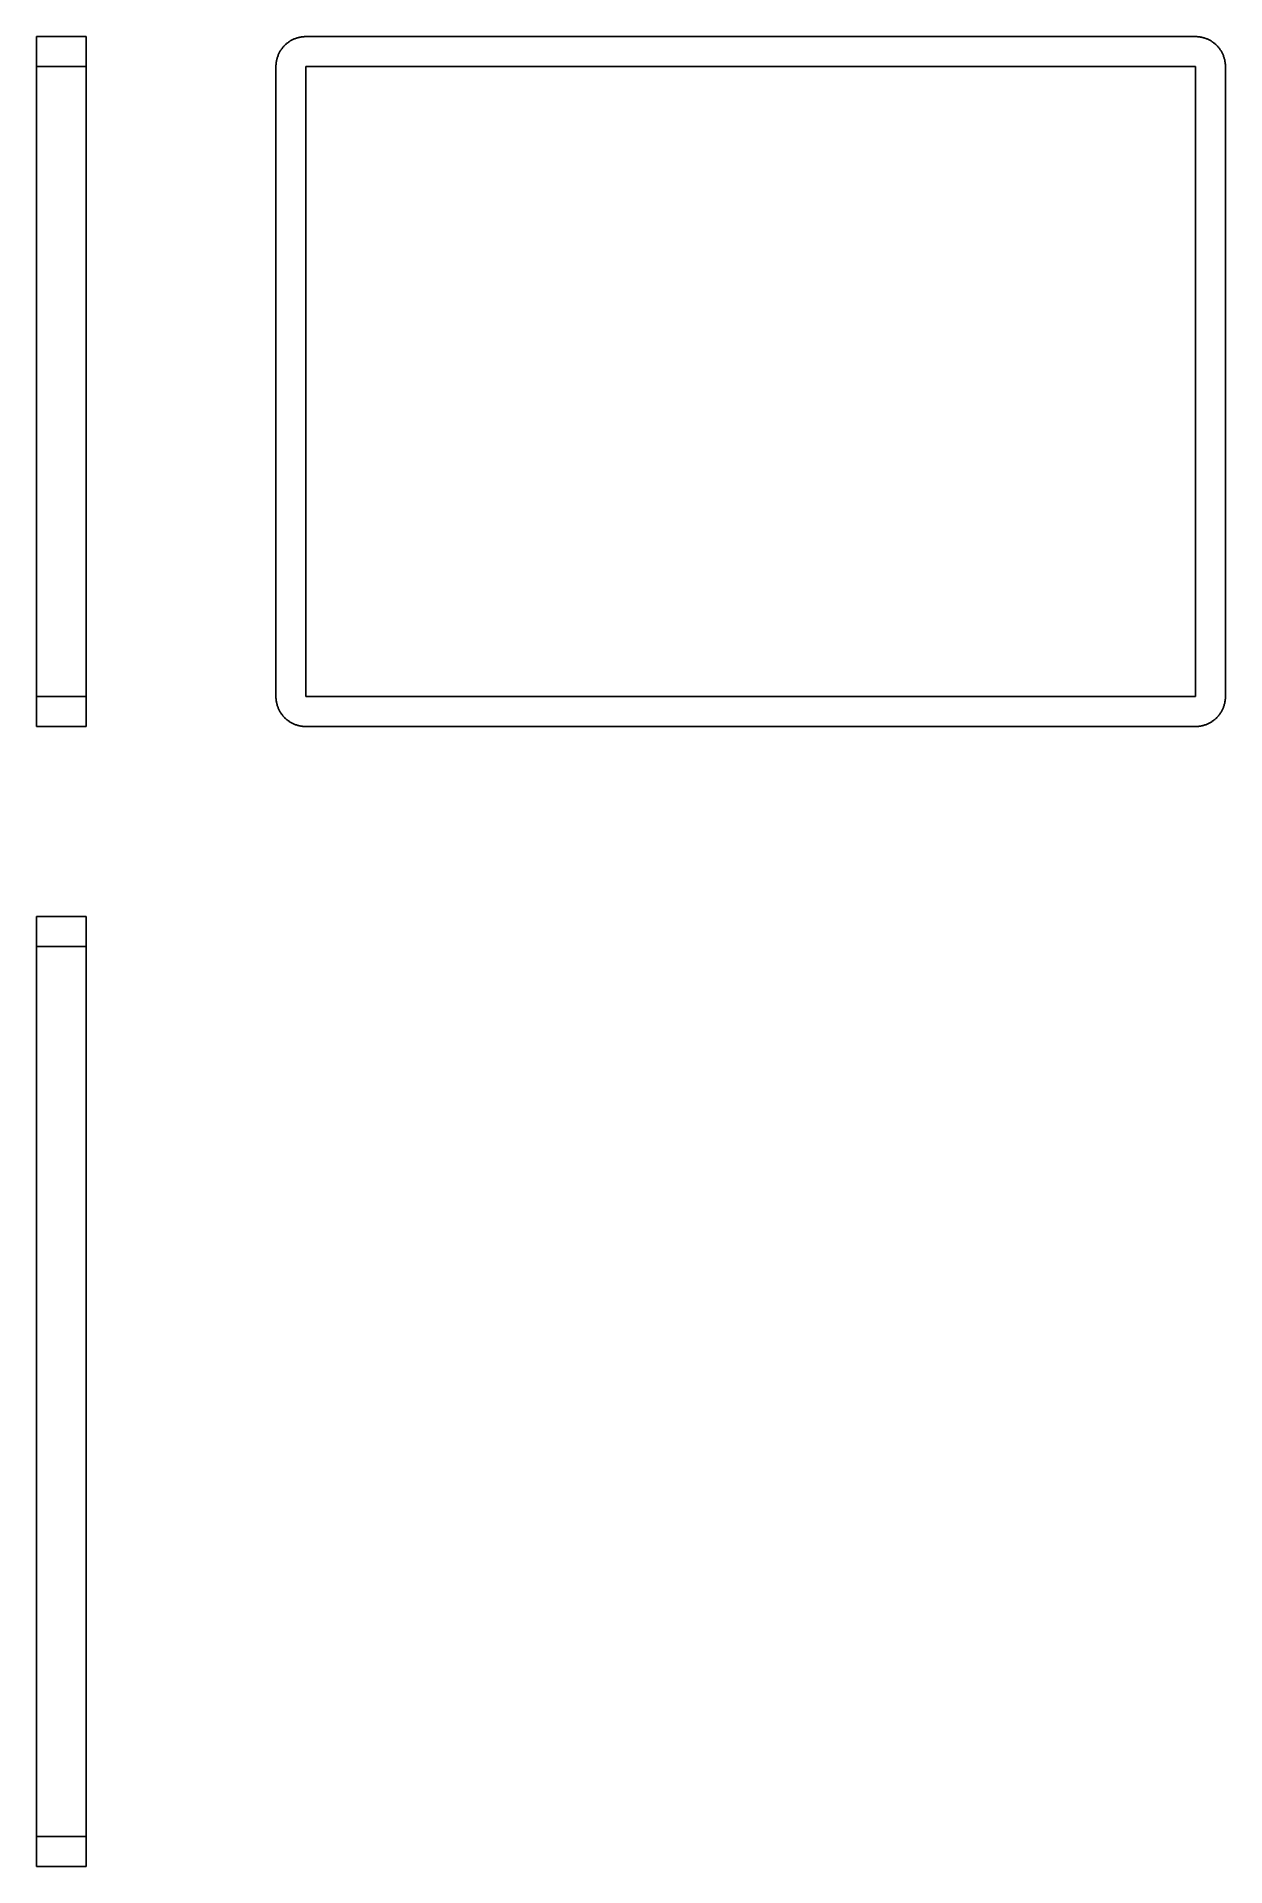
# Model space of a CAD drawing. Extents: x 0 to 1.88, y 0 to 2.89.
import ezdxf

# ---------------------------------------------------------------- set-up
doc = ezdxf.new("R2010")
doc.units = 0
doc.linetypes.add('HIDDEN', pattern=[0.075, 0.050025, -0.024975])
for name, color, linetype in [('FRONT', 7, 'CONTINUOUS'), ('FRONT_HID', 7, 'HIDDEN'), ('LEFT', 7, 'CONTINUOUS'), ('TOP', 7, 'CONTINUOUS'), ('TOP_HID', 7, 'HIDDEN')]:
    doc.layers.add(name, color=color, linetype=linetype)

msp = doc.modelspace()

# ---------------------------------------------------------------- linework, layer by layer
at = {"layer": 'FRONT'}
for p, q in [((0, 2.842105), (0, 2.889474)), ((0, 2.889474), (0.078125, 2.889474)), ((0, 2.889474), (0.078125, 2.889474)), ((0.078125, 2.842105), (0.078125, 2.889474)), ((0, 1.847368), (0, 2.842105)), ((0, 2.842105), (0.078125, 2.842105)), ((0.078125, 1.847368), (0.078125, 2.842105)), ((0, 1.8), (0, 1.847368)), ((0, 1.847368), (0.078125, 1.847368)), ((0.078125, 1.8), (0.078125, 1.847368)), ((0, 1.8), (0.078125, 1.8)), ((0, 1.8), (0.078125, 1.8))]:
    msp.add_line(p, q, dxfattribs=at)
at = {"layer": 'FRONT_HID', "linetype": 'HIDDEN'}
for p, q in [((0, 2.794737), (0, 2.842105)), ((0, 2.842105), (0, 2.794737)), ((0.078125, 2.794737), (0.078125, 2.842105)), ((0.078125, 2.842105), (0.078125, 2.794737)), ((0, 1.894737), (0, 2.794737)), ((0, 2.794737), (0, 1.894737)), ((0.078125, 1.894737), (0.078125, 2.794737)), ((0.078125, 2.794737), (0.078125, 1.894737)), ((0, 1.847368), (0, 1.894737)), ((0, 1.894737), (0, 1.847368)), ((0.078125, 1.847368), (0.078125, 1.894737)), ((0.078125, 1.894737), (0.078125, 1.847368))]:
    msp.add_line(p, q, dxfattribs=at)
at = {"layer": 'LEFT'}
for p, q in [((0.424312, 2.889459), (0.425493, 2.889474)), ((0.425493, 2.889474), (1.830757, 2.889474)), ((1.830757, 2.889474), (1.831938, 2.889459)), ((0.381845, 2.860505), (0.382317, 2.861587)), ((0.382317, 2.861587), (0.382816, 2.862658)), ((0.382816, 2.862658), (0.383342, 2.863715)), ((0.383342, 2.863715), (0.383893, 2.864759)), ((0.383893, 2.864759), (0.384471, 2.865789)), ((0.384471, 2.865789), (0.385074, 2.866805)), ((0.385074, 2.866805), (0.385703, 2.867805)), ((0.385703, 2.867805), (0.386356, 2.868789)), ((0.386356, 2.868789), (0.387033, 2.869756)), ((0.387033, 2.869756), (0.387735, 2.870707)), ((0.387735, 2.870707), (0.388459, 2.871639)), ((0.388459, 2.871639), (0.389207, 2.872553)), ((0.389207, 2.872553), (0.389977, 2.873448)), ((0.389977, 2.873448), (0.39077, 2.874324)), ((0.39077, 2.874324), (0.391584, 2.87518)), ((0.391584, 2.87518), (0.392419, 2.876015)), ((0.392419, 2.876015), (0.393275, 2.876829)), ((0.393275, 2.876829), (0.39415, 2.877621)), ((0.39415, 2.877621), (0.395046, 2.878392)), ((0.395046, 2.878392), (0.39596, 2.879139)), ((0.39596, 2.879139), (0.396892, 2.879864)), ((0.396892, 2.879864), (0.397842, 2.880565)), ((0.397842, 2.880565), (0.39881, 2.881243)), ((0.39881, 2.881243), (0.399794, 2.881896)), ((0.399794, 2.881896), (0.400794, 2.882524)), ((0.400794, 2.882524), (0.401809, 2.883128)), ((0.401809, 2.883128), (0.402839, 2.883705)), ((0.402839, 2.883705), (0.403883, 2.884257)), ((0.403883, 2.884257), (0.404941, 2.884783)), ((0.404941, 2.884783), (0.406011, 2.885282)), ((0.406011, 2.885282), (0.407094, 2.885754)), ((0.407094, 2.885754), (0.408188, 2.886199)), ((0.408188, 2.886199), (0.409292, 2.886617)), ((0.409292, 2.886617), (0.410407, 2.887007)), ((0.410407, 2.887007), (0.411531, 2.887369)), ((0.411531, 2.887369), (0.412664, 2.887703)), ((0.412664, 2.887703), (0.413805, 2.888009)), ((0.413805, 2.888009), (0.414953, 2.888286)), ((0.414953, 2.888286), (0.416108, 2.888534)), ((0.416108, 2.888534), (0.417268, 2.888754)), ((0.417268, 2.888754), (0.418434, 2.888945)), ((0.418434, 2.888945), (0.419603, 2.889106)), ((0.419603, 2.889106), (0.420777, 2.889238)), ((0.420777, 2.889238), (0.421954, 2.889341)), ((0.421954, 2.889341), (0.423132, 2.889415)), ((0.423132, 2.889415), (0.424312, 2.889459)), ((1.831938, 2.889459), (1.833118, 2.889415)), ((1.833118, 2.889415), (1.834296, 2.889341)), ((1.834296, 2.889341), (1.835473, 2.889238)), ((1.835473, 2.889238), (1.836647, 2.889106)), ((1.836647, 2.889106), (1.837816, 2.888945)), ((1.837816, 2.888945), (1.838982, 2.888754)), ((1.838982, 2.888754), (1.840142, 2.888534)), ((1.840142, 2.888534), (1.841297, 2.888286)), ((1.841297, 2.888286), (1.842445, 2.888009)), ((1.842445, 2.888009), (1.843586, 2.887703)), ((1.843586, 2.887703), (1.844719, 2.887369)), ((1.844719, 2.887369), (1.845843, 2.887007)), ((1.845843, 2.887007), (1.846958, 2.886617)), ((1.846958, 2.886617), (1.848062, 2.886199)), ((1.848062, 2.886199), (1.849156, 2.885754)), ((1.849156, 2.885754), (1.850239, 2.885282)), ((1.850239, 2.885282), (1.851309, 2.884783)), ((1.851309, 2.884783), (1.852367, 2.884257)), ((1.852367, 2.884257), (1.853411, 2.883705)), ((1.853411, 2.883705), (1.854441, 2.883128)), ((1.854441, 2.883128), (1.855456, 2.882524)), ((1.855456, 2.882524), (1.856456, 2.881896)), ((1.856456, 2.881896), (1.85744, 2.881243)), ((1.85744, 2.881243), (1.858408, 2.880565)), ((1.858408, 2.880565), (1.859358, 2.879864)), ((1.859358, 2.879864), (1.86029, 2.879139)), ((1.86029, 2.879139), (1.861204, 2.878392)), ((1.861204, 2.878392), (1.8621, 2.877621)), ((1.8621, 2.877621), (1.862975, 2.876829)), ((1.862975, 2.876829), (1.863831, 2.876015)), ((1.863831, 2.876015), (1.864666, 2.87518)), ((1.864666, 2.87518), (1.86548, 2.874324)), ((1.86548, 2.874324), (1.866273, 2.873448)), ((1.866273, 2.873448), (1.867043, 2.872553)), ((1.867043, 2.872553), (1.867791, 2.871639)), ((1.867791, 2.871639), (1.868515, 2.870707)), ((1.868515, 2.870707), (1.869217, 2.869756)), ((1.869217, 2.869756), (1.869894, 2.868789)), ((1.869894, 2.868789), (1.870547, 2.867805)), ((1.870547, 2.867805), (1.871176, 2.866805)), ((1.871176, 2.866805), (1.871779, 2.865789)), ((1.871779, 2.865789), (1.872357, 2.864759)), ((1.872357, 2.864759), (1.872908, 2.863715)), ((1.872908, 2.863715), (1.873434, 2.862658)), ((1.873434, 2.862658), (1.873933, 2.861587)), ((1.873933, 2.861587), (1.874405, 2.860505)), ((0.378125, 2.842105), (0.37814, 2.843286)), ((0.378125, 1.847368), (0.378125, 2.842105)), ((0.37814, 2.843286), (0.378184, 2.844466)), ((0.378184, 2.844466), (0.378257, 2.845645)), ((0.378257, 2.845645), (0.37836, 2.846822)), ((0.37836, 2.846822), (0.378493, 2.847995)), ((0.378493, 2.847995), (0.378654, 2.849165)), ((0.378654, 2.849165), (0.378845, 2.850331)), ((0.378845, 2.850331), (0.379064, 2.851491)), ((0.379064, 2.851491), (0.379313, 2.852646)), ((0.379313, 2.852646), (0.37959, 2.853794)), ((0.37959, 2.853794), (0.379895, 2.854935)), ((0.379895, 2.854935), (0.380229, 2.856067)), ((0.380229, 2.856067), (0.380592, 2.857191)), ((0.380592, 2.857191), (0.380982, 2.858306)), ((0.380982, 2.858306), (0.381399, 2.859411)), ((0.381399, 2.859411), (0.381845, 2.860505)), ((0.425493, 2.794737), (0.425493, 2.842105)), ((0.425493, 2.842105), (0.504441, 2.842105)), ((0.504441, 2.842105), (1.751809, 2.842105)), ((1.751809, 2.842105), (1.830757, 2.842105)), ((1.830757, 2.842105), (1.830757, 2.794737)), ((1.874405, 2.860505), (1.874851, 2.859411)), ((1.874851, 2.859411), (1.875268, 2.858306)), ((1.875268, 2.858306), (1.875658, 2.857191)), ((1.875658, 2.857191), (1.876021, 2.856067)), ((1.876021, 2.856067), (1.876355, 2.854935)), ((1.876355, 2.854935), (1.87666, 2.853794)), ((1.87666, 2.853794), (1.876937, 2.852646)), ((1.876937, 2.852646), (1.877186, 2.851491)), ((1.877186, 2.851491), (1.877405, 2.850331)), ((1.877405, 2.850331), (1.877596, 2.849165)), ((1.877596, 2.849165), (1.877757, 2.847995)), ((1.877757, 2.847995), (1.87789, 2.846822)), ((1.87789, 2.846822), (1.877993, 2.845645)), ((1.877993, 2.845645), (1.878066, 2.844466)), ((1.878066, 2.844466), (1.87811, 2.843286)), ((1.87811, 2.843286), (1.878125, 2.842105)), ((1.878125, 2.842105), (1.878125, 1.847368)), ((0.425493, 1.894737), (0.425493, 2.794737)), ((1.830757, 2.794737), (1.830757, 1.894737)), ((0.425493, 1.847368), (0.425493, 1.894737)), ((1.830757, 1.894737), (1.830757, 1.847368)), ((0.37814, 1.846187), (0.378125, 1.847368)), ((0.378184, 1.845007), (0.37814, 1.846187)), ((0.378257, 1.843829), (0.378184, 1.845007)), ((0.37836, 1.842652), (0.378257, 1.843829)), ((0.378493, 1.841478), (0.37836, 1.842652)), ((0.378654, 1.840309), (0.378493, 1.841478)), ((0.378845, 1.839143), (0.378654, 1.840309)), ((0.379064, 1.837983), (0.378845, 1.839143)), ((0.379313, 1.836828), (0.379064, 1.837983)), ((0.37959, 1.83568), (0.379313, 1.836828)), ((0.379895, 1.834539), (0.37959, 1.83568)), ((0.380229, 1.833406), (0.379895, 1.834539)), ((0.380592, 1.832282), (0.380229, 1.833406)), ((0.380982, 1.831167), (0.380592, 1.832282)), ((0.381399, 1.830063), (0.380982, 1.831167)), ((0.381845, 1.828969), (0.381399, 1.830063)), ((0.382317, 1.827886), (0.381845, 1.828969)), ((0.382816, 1.826816), (0.382317, 1.827886)), ((0.383342, 1.825758), (0.382816, 1.826816)), ((0.383893, 1.824714), (0.383342, 1.825758)), ((0.384471, 1.823684), (0.383893, 1.824714)), ((0.385074, 1.822669), (0.384471, 1.823684)), ((0.385703, 1.821669), (0.385074, 1.822669)), ((0.386356, 1.820685), (0.385703, 1.821669)), ((0.387033, 1.819717), (0.386356, 1.820685)), ((0.504441, 1.847368), (0.425493, 1.847368)), ((1.751809, 1.847368), (0.504441, 1.847368)), ((1.830757, 1.847368), (1.751809, 1.847368)), ((1.869894, 1.820685), (1.869217, 1.819717)), ((1.870547, 1.821669), (1.869894, 1.820685)), ((1.871176, 1.822669), (1.870547, 1.821669)), ((1.871779, 1.823684), (1.871176, 1.822669)), ((1.872357, 1.824714), (1.871779, 1.823684)), ((1.872908, 1.825758), (1.872357, 1.824714)), ((1.873434, 1.826816), (1.872908, 1.825758)), ((1.873933, 1.827886), (1.873434, 1.826816)), ((1.874405, 1.828969), (1.873933, 1.827886)), ((1.874851, 1.830063), (1.874405, 1.828969)), ((1.875268, 1.831167), (1.874851, 1.830063)), ((1.875658, 1.832282), (1.875268, 1.831167)), ((1.876021, 1.833406), (1.875658, 1.832282)), ((1.876355, 1.834539), (1.876021, 1.833406)), ((1.87666, 1.83568), (1.876355, 1.834539)), ((1.876937, 1.836828), (1.87666, 1.83568)), ((1.877186, 1.837983), (1.876937, 1.836828)), ((1.877405, 1.839143), (1.877186, 1.837983)), ((1.877596, 1.840309), (1.877405, 1.839143)), ((1.877757, 1.841478), (1.877596, 1.840309)), ((1.87789, 1.842652), (1.877757, 1.841478)), ((1.877993, 1.843829), (1.87789, 1.842652)), ((1.878066, 1.845007), (1.877993, 1.843829)), ((1.87811, 1.846187), (1.878066, 1.845007)), ((1.878125, 1.847368), (1.87811, 1.846187)), ((0.387735, 1.818767), (0.387033, 1.819717)), ((0.388459, 1.817835), (0.387735, 1.818767)), ((0.389207, 1.816921), (0.388459, 1.817835)), ((0.389977, 1.816025), (0.389207, 1.816921)), ((0.39077, 1.81515), (0.389977, 1.816025)), ((0.391584, 1.814294), (0.39077, 1.81515)), ((0.392419, 1.813459), (0.391584, 1.814294)), ((0.393275, 1.812645), (0.392419, 1.813459)), ((0.39415, 1.811852), (0.393275, 1.812645)), ((0.395046, 1.811082), (0.39415, 1.811852)), ((0.39596, 1.810334), (0.395046, 1.811082)), ((0.396892, 1.80961), (0.39596, 1.810334)), ((0.397842, 1.808908), (0.396892, 1.80961)), ((0.39881, 1.808231), (0.397842, 1.808908)), ((0.399794, 1.807578), (0.39881, 1.808231)), ((0.400794, 1.806949), (0.399794, 1.807578)), ((0.401809, 1.806346), (0.400794, 1.806949)), ((0.402839, 1.805768), (0.401809, 1.806346)), ((0.403883, 1.805217), (0.402839, 1.805768)), ((0.404941, 1.804691), (0.403883, 1.805217)), ((0.406011, 1.804192), (0.404941, 1.804691)), ((0.407094, 1.80372), (0.406011, 1.804192)), ((0.408188, 1.803274), (0.407094, 1.80372)), ((0.409292, 1.802857), (0.408188, 1.803274)), ((0.410407, 1.802467), (0.409292, 1.802857)), ((0.411531, 1.802104), (0.410407, 1.802467)), ((0.412664, 1.80177), (0.411531, 1.802104)), ((0.413805, 1.801465), (0.412664, 1.80177)), ((0.414953, 1.801188), (0.413805, 1.801465)), ((0.416108, 1.800939), (0.414953, 1.801188)), ((0.417268, 1.80072), (0.416108, 1.800939)), ((0.418434, 1.800529), (0.417268, 1.80072)), ((0.419603, 1.800368), (0.418434, 1.800529)), ((0.420777, 1.800235), (0.419603, 1.800368)), ((0.421954, 1.800132), (0.420777, 1.800235)), ((0.423132, 1.800059), (0.421954, 1.800132)), ((0.424312, 1.800015), (0.423132, 1.800059)), ((0.425493, 1.8), (0.424312, 1.800015)), ((1.830757, 1.8), (0.425493, 1.8)), ((1.831938, 1.800015), (1.830757, 1.8)), ((1.833118, 1.800059), (1.831938, 1.800015)), ((1.834296, 1.800132), (1.833118, 1.800059)), ((1.835473, 1.800235), (1.834296, 1.800132)), ((1.836647, 1.800368), (1.835473, 1.800235)), ((1.837816, 1.800529), (1.836647, 1.800368)), ((1.838982, 1.80072), (1.837816, 1.800529)), ((1.840142, 1.800939), (1.838982, 1.80072)), ((1.841297, 1.801188), (1.840142, 1.800939)), ((1.842445, 1.801465), (1.841297, 1.801188)), ((1.843586, 1.80177), (1.842445, 1.801465)), ((1.844719, 1.802104), (1.843586, 1.80177)), ((1.845843, 1.802467), (1.844719, 1.802104)), ((1.846958, 1.802857), (1.845843, 1.802467)), ((1.848062, 1.803274), (1.846958, 1.802857)), ((1.849156, 1.80372), (1.848062, 1.803274)), ((1.850239, 1.804192), (1.849156, 1.80372)), ((1.851309, 1.804691), (1.850239, 1.804192)), ((1.852367, 1.805217), (1.851309, 1.804691)), ((1.853411, 1.805768), (1.852367, 1.805217)), ((1.854441, 1.806346), (1.853411, 1.805768)), ((1.855456, 1.806949), (1.854441, 1.806346)), ((1.856456, 1.807578), (1.855456, 1.806949)), ((1.85744, 1.808231), (1.856456, 1.807578)), ((1.858408, 1.808908), (1.85744, 1.808231)), ((1.859358, 1.80961), (1.858408, 1.808908)), ((1.86029, 1.810334), (1.859358, 1.80961)), ((1.861204, 1.811082), (1.86029, 1.810334)), ((1.8621, 1.811852), (1.861204, 1.811082)), ((1.862975, 1.812645), (1.8621, 1.811852)), ((1.863831, 1.813459), (1.862975, 1.812645)), ((1.864666, 1.814294), (1.863831, 1.813459)), ((1.86548, 1.81515), (1.864666, 1.814294)), ((1.866273, 1.816025), (1.86548, 1.81515)), ((1.867043, 1.816921), (1.866273, 1.816025)), ((1.867791, 1.817835), (1.867043, 1.816921)), ((1.868515, 1.818767), (1.867791, 1.817835)), ((1.869217, 1.819717), (1.868515, 1.818767))]:
    msp.add_line(p, q, dxfattribs=at)
at = {"layer": 'TOP'}
for p, q in [((0, 1.5), (0.078125, 1.5)), ((0, 1.5), (0.078125, 1.5)), ((0, 1.5), (0, 1.452632)), ((0.078125, 1.5), (0.078125, 1.452632)), ((0, 1.452632), (0, 0.047368)), ((0, 1.452632), (0.078125, 1.452632)), ((0.078125, 1.452632), (0.078125, 0.047368)), ((0, 0.047368), (0, 0)), ((0, 0.047368), (0.078125, 0.047368)), ((0.078125, 0.047368), (0.078125, 0)), ((0, 0), (0.078125, 0)), ((0, 0), (0.078125, 0))]:
    msp.add_line(p, q, dxfattribs=at)
at = {"layer": 'TOP_HID', "linetype": 'HIDDEN'}
for p, q in [((0, 1.373684), (0, 1.452632)), ((0, 1.452632), (0, 1.373684)), ((0.078125, 1.373684), (0.078125, 1.452632)), ((0.078125, 1.452632), (0.078125, 1.373684)), ((0, 0.126316), (0, 1.373684)), ((0, 1.373684), (0, 0.126316)), ((0.078125, 0.126316), (0.078125, 1.373684)), ((0.078125, 1.373684), (0.078125, 0.126316)), ((0, 0.047368), (0, 0.126316)), ((0, 0.126316), (0, 0.047368)), ((0.078125, 0.047368), (0.078125, 0.126316)), ((0.078125, 0.126316), (0.078125, 0.047368))]:
    msp.add_line(p, q, dxfattribs=at)

doc.saveas('drawing.dxf')
